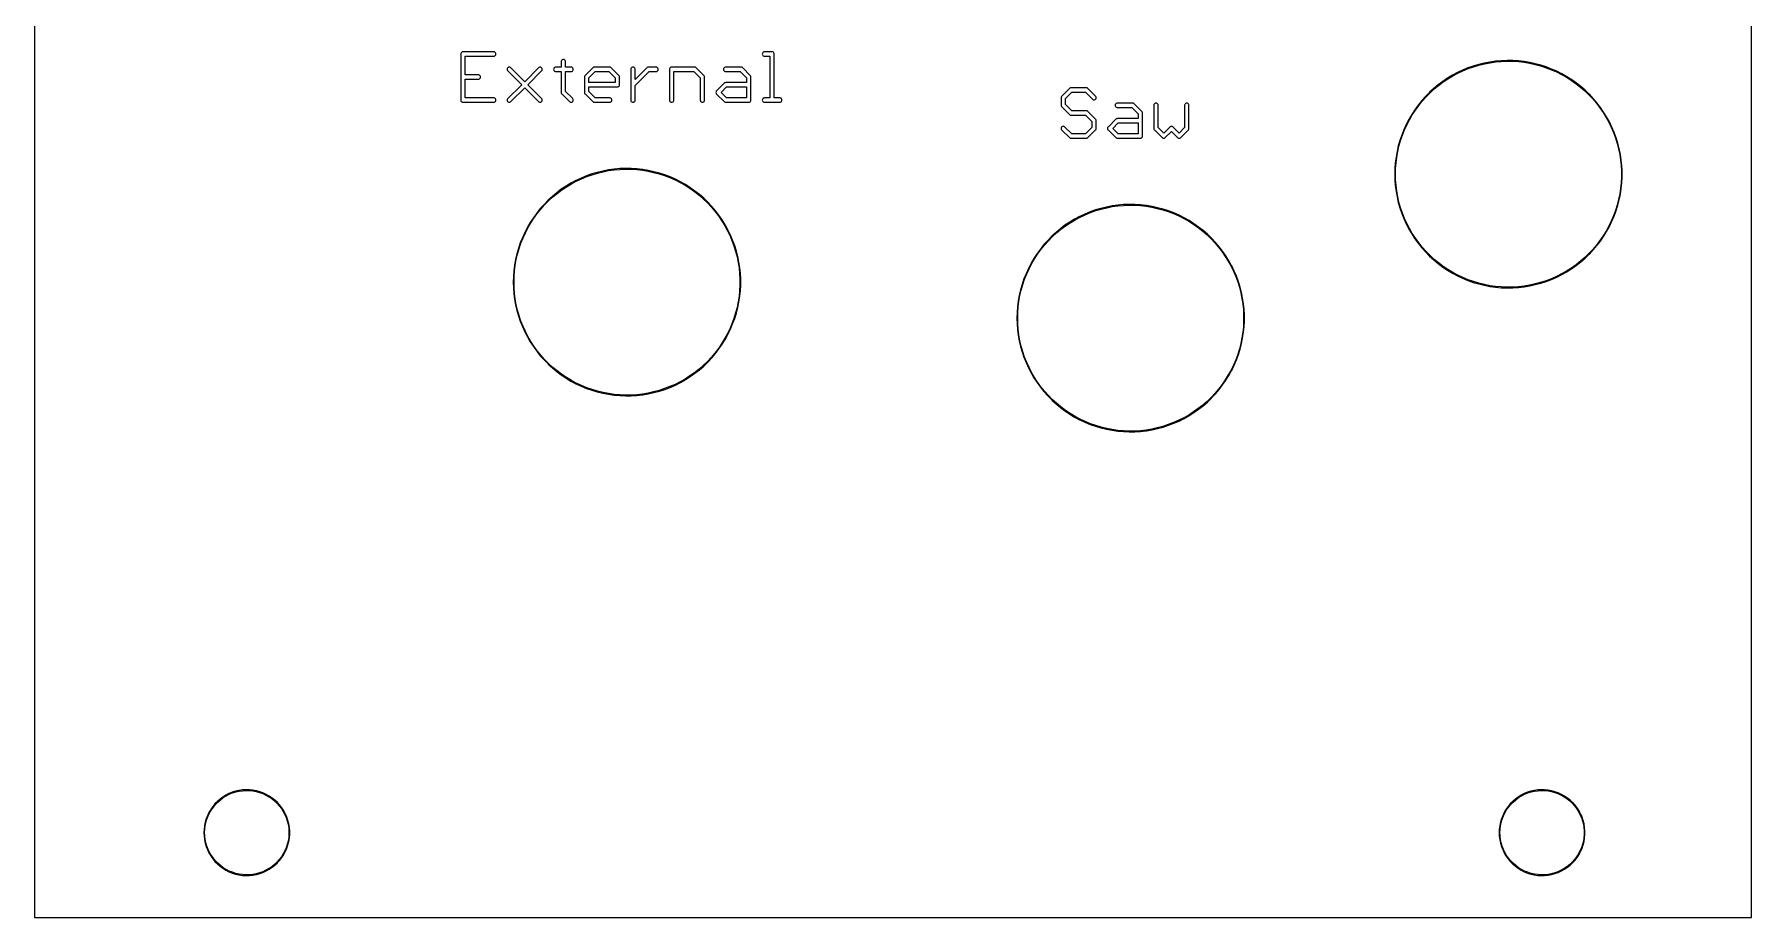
# Model space of a CAD drawing. Extents: x 1 to 62, y 0 to 129.
# Drawn here: x 1.3 to 61.9, y 0.3 to 31.5 of the extents above; entities that cross this region are included whole.
import ezdxf

# ---------------------------------------------------------------- set-up
doc = ezdxf.new("R2010")
doc.units = 0

msp = doc.modelspace()

# ---------------------------------------------------------------- linework, layer by layer
at = {"color": 34, "true_color": 0x008000}
for points in [[(1.27, 0.3175, 0), (61.88964, 0.3175, 0), (61.88964, 128.81864, 0), (1.27, 128.81864, 0), (1.27, 0.3175, 0)], [(17.48536, 29.09824, 0), (17.5089, 29.10196, 0), (17.53014, 29.11279, 0), (17.547, 29.12965, 0), (17.55783, 29.15089, 0), (17.56156, 29.17444, 0), (17.55783, 29.19798, 0), (17.547, 29.21922, 0), (17.53014, 29.23608, 0), (17.5089, 29.24691, 0), (17.48536, 29.25064, 0), (16.47698, 29.25064, 0), (16.47698, 29.91104, 0), (16.9418, 29.91104, 0), (16.96534, 29.91476, 0), (16.98658, 29.92559, 0), (17.00344, 29.94245, 0), (17.01427, 29.96369, 0), (17.018, 29.98724, 0), (17.01427, 30.01078, 0), (17.00344, 30.03202, 0), (16.98658, 30.04888, 0), (16.96534, 30.05971, 0), (16.9418, 30.06344, 0), (16.47698, 30.06344, 0), (16.47698, 30.72383, 0), (17.48536, 30.72383, 0), (17.5089, 30.72756, 0), (17.53014, 30.73839, 0), (17.547, 30.75525, 0), (17.55783, 30.77649, 0), (17.56156, 30.80003, 0), (17.55783, 30.82358, 0), (17.547, 30.84482, 0), (17.53014, 30.86168, 0), (17.5089, 30.87251, 0), (17.48536, 30.87623, 0), (16.40078, 30.87623, 0), (16.37723, 30.87251, 0), (16.35598, 30.86168, 0), (16.33913, 30.84482, 0), (16.32829, 30.82358, 0), (16.32458, 30.80003, 0), (16.32458, 29.17444, 0), (16.32829, 29.15089, 0), (16.33913, 29.12965, 0), (16.35598, 29.11279, 0), (16.37723, 29.10196, 0), (16.40078, 29.09824, 0), (17.48536, 29.09824, 0)], [(19.12112, 29.09824, 0), (19.14465, 29.10196, 0), (19.1659, 29.11279, 0), (19.18275, 29.12965, 0), (19.19359, 29.15089, 0), (19.19732, 29.17444, 0), (19.19359, 29.19798, 0), (19.18275, 29.21922, 0), (18.68525, 29.71673, 0), (19.18275, 30.21423, 0), (19.19359, 30.23547, 0), (19.19732, 30.25902, 0), (19.19359, 30.28256, 0), (19.18275, 30.3038, 0), (19.1659, 30.32066, 0), (19.14465, 30.33149, 0), (19.12112, 30.33522, 0), (19.09757, 30.33149, 0), (19.07632, 30.32066, 0), (18.57882, 29.82316, 0), (18.08132, 30.32066, 0), (18.06008, 30.33149, 0), (18.03653, 30.33522, 0), (18.01298, 30.33149, 0), (17.99175, 30.32066, 0), (17.97488, 30.3038, 0), (17.96406, 30.28256, 0), (17.96033, 30.25902, 0), (17.96406, 30.23547, 0), (17.97488, 30.21423, 0), (18.47239, 29.71673, 0), (17.97488, 29.21922, 0), (17.96406, 29.19798, 0), (17.96033, 29.17444, 0), (17.96406, 29.15089, 0), (17.97488, 29.12965, 0), (17.99175, 29.11279, 0), (18.01298, 29.10196, 0), (18.03653, 29.09824, 0), (18.06008, 29.10196, 0), (18.08132, 29.11279, 0), (18.57882, 29.61029, 0), (19.07632, 29.11279, 0), (19.09757, 29.10196, 0), (19.12112, 29.09824, 0)], [(20.21586, 29.09824, 0), (20.2394, 29.10196, 0), (20.26063, 29.11279, 0), (20.2775, 29.12965, 0), (20.28832, 29.15089, 0), (20.29206, 29.17444, 0), (20.28832, 29.19798, 0), (20.2775, 29.21922, 0), (20.26063, 29.23608, 0), (20.02028, 29.47419, 0), (20.02028, 30.18282, 0), (20.21586, 30.18282, 0), (20.2394, 30.18654, 0), (20.26063, 30.19737, 0), (20.2775, 30.21423, 0), (20.28832, 30.23547, 0), (20.29206, 30.25902, 0), (20.28832, 30.28256, 0), (20.2775, 30.3038, 0), (20.26063, 30.32066, 0), (20.2394, 30.33149, 0), (20.21586, 30.33522, 0), (20.02028, 30.33522, 0), (20.02028, 30.52825, 0), (20.01654, 30.5518, 0), (20.00572, 30.57304, 0), (19.98886, 30.5899, 0), (19.96762, 30.60073, 0), (19.94408, 30.60445, 0), (19.92053, 30.60073, 0), (19.89929, 30.5899, 0), (19.88243, 30.57304, 0), (19.8716, 30.5518, 0), (19.86788, 30.52825, 0), (19.86788, 30.33522, 0), (19.67483, 30.33522, 0), (19.65129, 30.33149, 0), (19.63005, 30.32066, 0), (19.61319, 30.3038, 0), (19.60236, 30.28256, 0), (19.59863, 30.25902, 0), (19.60236, 30.23547, 0), (19.61319, 30.21423, 0), (19.63005, 30.19737, 0), (19.65129, 30.18654, 0), (19.67483, 30.18282, 0), (19.86788, 30.18282, 0), (19.86788, 29.44367, 0), (19.8716, 29.42013, 0), (19.88243, 29.39889, 0), (19.89929, 29.38203, 0), (20.17107, 29.11279, 0), (20.19231, 29.10196, 0), (20.21586, 29.09824, 0)], [(21.87262, 29.64298, 0), (21.89386, 29.65381, 0), (21.91072, 29.67067, 0), (21.92155, 29.69191, 0), (21.92527, 29.71545, 0), (21.92527, 29.98724, 0), (21.92155, 30.01078, 0), (21.91072, 30.03202, 0), (21.64148, 30.3038, 0), (21.62462, 30.32066, 0), (21.60338, 30.33149, 0), (21.57984, 30.33522, 0), (21.03628, 30.33522, 0), (21.01273, 30.33149, 0), (20.99149, 30.32066, 0), (20.70285, 30.03202, 0), (20.69202, 30.01078, 0), (20.68828, 29.98724, 0), (20.68828, 29.44367, 0), (20.69202, 29.42013, 0), (20.70285, 29.39889, 0), (20.71971, 29.38203, 0), (20.99149, 29.11279, 0), (21.01273, 29.10196, 0), (21.03628, 29.09824, 0), (21.57984, 29.09824, 0), (21.60338, 29.10196, 0), (21.62462, 29.11279, 0), (21.64148, 29.12965, 0), (21.65231, 29.15089, 0), (21.65604, 29.17444, 0), (21.65231, 29.19798, 0), (21.64148, 29.21922, 0), (21.62462, 29.23608, 0), (21.60338, 29.24691, 0), (21.57984, 29.25064, 0), (21.06636, 29.25064, 0), (20.84068, 29.47421, 0), (20.84068, 29.63925, 0), (21.84907, 29.63925, 0), (21.87262, 29.64298, 0)], [(22.4028, 29.09824, 0), (22.42634, 29.10196, 0), (22.44758, 29.11279, 0), (22.46444, 29.12965, 0), (22.47527, 29.15089, 0), (22.479, 29.17444, 0), (22.479, 29.6853, 0), (22.9742, 30.18282, 0), (23.2156, 30.18282, 0), (23.23914, 30.18654, 0), (23.26038, 30.19737, 0), (23.27724, 30.21423, 0), (23.28807, 30.23547, 0), (23.2918, 30.25902, 0), (23.28807, 30.28256, 0), (23.27724, 30.3038, 0), (23.26038, 30.32066, 0), (23.23914, 30.33149, 0), (23.2156, 30.33522, 0), (22.94382, 30.33522, 0), (22.92027, 30.33149, 0), (22.89903, 30.32066, 0), (22.88217, 30.3038, 0), (22.479, 29.89874, 0), (22.479, 30.25902, 0), (22.47527, 30.28256, 0), (22.46444, 30.3038, 0), (22.44758, 30.32066, 0), (22.42634, 30.33149, 0), (22.4028, 30.33522, 0), (22.37925, 30.33149, 0), (22.35801, 30.32066, 0), (22.34115, 30.3038, 0), (22.33032, 30.28256, 0), (22.3266, 30.25902, 0), (22.3266, 29.17444, 0), (22.33032, 29.15089, 0), (22.34115, 29.12965, 0), (22.35801, 29.11279, 0), (22.37925, 29.10196, 0), (22.4028, 29.09824, 0)], [(23.76677, 30.33522, 0), (23.74323, 30.33149, 0), (23.72199, 30.32066, 0), (23.70513, 30.3038, 0), (23.6943, 30.28256, 0), (23.69057, 30.25902, 0), (23.69057, 29.17444, 0), (23.6943, 29.15089, 0), (23.70513, 29.12965, 0), (23.72199, 29.11279, 0), (23.74323, 29.10196, 0), (23.76677, 29.09824, 0), (23.79032, 29.10196, 0), (23.81156, 29.11279, 0), (23.82842, 29.12965, 0), (23.83925, 29.15089, 0), (23.84297, 29.17444, 0), (23.84297, 30.18282, 0), (24.54934, 30.18282, 0), (24.77516, 29.957, 0), (24.77516, 29.17444, 0), (24.77888, 29.15089, 0), (24.78971, 29.12965, 0), (24.80657, 29.11279, 0), (24.82781, 29.10196, 0), (24.85136, 29.09824, 0), (24.8749, 29.10196, 0), (24.89614, 29.11279, 0), (24.913, 29.12965, 0), (24.92383, 29.15089, 0), (24.92756, 29.17444, 0), (24.92756, 29.98724, 0), (24.92383, 30.01078, 0), (24.913, 30.03202, 0), (24.62436, 30.32066, 0), (24.60312, 30.33149, 0), (24.57958, 30.33522, 0), (23.76677, 30.33522, 0)], [(25.67432, 30.33522, 0), (25.65077, 30.33149, 0), (25.62953, 30.32066, 0), (25.61267, 30.3038, 0), (25.60184, 30.28256, 0), (25.59812, 30.25902, 0), (25.60184, 30.23547, 0), (25.61267, 30.21423, 0), (25.62953, 30.19737, 0), (25.65077, 30.18654, 0), (25.67432, 30.18282, 0), (26.18764, 30.18282, 0), (26.41345, 29.95701, 0), (26.41345, 29.79165, 0), (25.67432, 29.79165, 0), (25.65077, 29.78793, 0), (25.62953, 29.7771, 0), (25.61267, 29.76024, 0), (25.34343, 29.48846, 0), (25.3326, 29.46722, 0), (25.32888, 29.44367, 0), (25.3326, 29.42013, 0), (25.34343, 29.39889, 0), (25.62953, 29.11279, 0), (25.65077, 29.10196, 0), (25.67432, 29.09824, 0), (26.48965, 29.09824, 0), (26.5132, 29.10196, 0), (26.53444, 29.11279, 0), (26.5513, 29.12965, 0), (26.56213, 29.15089, 0), (26.56585, 29.17444, 0), (26.56585, 29.98724, 0), (26.56213, 30.01078, 0), (26.5513, 30.03202, 0), (26.26266, 30.32066, 0), (26.24142, 30.33149, 0), (26.21787, 30.33522, 0), (25.67432, 30.33522, 0)], [(27.04084, 30.87623, 0), (27.01729, 30.87251, 0), (26.99605, 30.86168, 0), (26.97919, 30.84482, 0), (26.96836, 30.82358, 0), (26.96464, 30.80003, 0), (26.96836, 30.77649, 0), (26.97919, 30.75525, 0), (26.99605, 30.73839, 0), (27.01729, 30.72756, 0), (27.04084, 30.72383, 0), (27.23641, 30.72383, 0), (27.23641, 29.25064, 0), (27.04084, 29.25064, 0), (27.01729, 29.24691, 0), (26.99605, 29.23608, 0), (26.97919, 29.21922, 0), (26.96836, 29.19798, 0), (26.96464, 29.17444, 0), (26.96836, 29.15089, 0), (26.97919, 29.12965, 0), (26.99605, 29.11279, 0), (27.01729, 29.10196, 0), (27.04084, 29.09824, 0), (27.5844, 29.09824, 0), (27.60794, 29.10196, 0), (27.62918, 29.11279, 0), (27.64604, 29.12965, 0), (27.65687, 29.15089, 0), (27.6606, 29.17444, 0), (27.65687, 29.19798, 0), (27.64604, 29.21922, 0), (27.62918, 29.23608, 0), (27.60794, 29.24691, 0), (27.5844, 29.25064, 0), (27.38881, 29.25064, 0), (27.38881, 30.80003, 0), (27.38509, 30.82358, 0), (27.37426, 30.84482, 0), (27.3574, 30.86168, 0), (27.33616, 30.87251, 0), (27.31261, 30.87623, 0), (27.04084, 30.87623, 0)], [(53.05297, 30.56382, 0), (52.85232, 30.54603, 0), (52.6542, 30.5181, 0), (52.65027, 30.51747, 0), (52.45215, 30.47937, 0), (52.25657, 30.43111, 0), (52.06353, 30.37523, 0), (51.87557, 30.30919, 0), (51.68761, 30.23299, 0), (51.50727, 30.14663, 0), (51.50373, 30.14483, 0), (51.32593, 30.05085, 0), (51.15321, 29.94671, 0), (50.98557, 29.83495, 0), (50.82555, 29.71303, 0), (50.67061, 29.58603, 0), (50.52075, 29.44887, 0), (50.51794, 29.44606, 0), (50.37824, 29.30382, 0), (50.24362, 29.15396, 0), (50.11662, 28.99648, 0), (49.99978, 28.83392, 0), (49.89056, 28.66628, 0), (49.78896, 28.49356, 0), (49.69498, 28.31322, 0), (49.69318, 28.30968, 0), (49.6119, 28.1268, 0), (49.5357, 27.94138, 0), (49.4722, 27.75088, 0), (49.41632, 27.55784, 0), (49.37314, 27.36226, 0), (49.33758, 27.16414, 0), (49.33696, 27.16021, 0), (49.31155, 26.95955, 0), (49.29631, 26.7589, 0), (49.29631, 26.75889, 0), (49.29123, 26.55824, 0), (49.29631, 26.35758, 0), (49.31155, 26.15692, 0), (49.33696, 25.95626, 0), (49.33758, 25.95233, 0), (49.37314, 25.75421, 0), (49.41632, 25.55863, 0), (49.4722, 25.36559, 0), (49.5357, 25.17509, 0), (49.6119, 24.98967, 0), (49.69318, 24.80679, 0), (49.69498, 24.80325, 0), (49.78896, 24.62291, 0), (49.89056, 24.45019, 0), (49.99978, 24.28255, 0), (50.11662, 24.11999, 0), (50.24362, 23.96251, 0), (50.37824, 23.81265, 0), (50.51794, 23.67041, 0), (50.52075, 23.6676, 0), (50.67061, 23.53044, 0), (50.82555, 23.40344, 0), (50.98557, 23.28152, 0), (51.15321, 23.16976, 0), (51.32593, 23.06562, 0), (51.50373, 22.97164, 0), (51.50727, 22.96984, 0), (51.68761, 22.88348, 0), (51.87557, 22.80728, 0), (52.06353, 22.74124, 0), (52.25657, 22.68536, 0), (52.45215, 22.6371, 0), (52.65027, 22.599, 0), (52.6542, 22.59838, 0), (52.85232, 22.57044, 0), (53.05297, 22.55266, 0), (53.25364, 22.54504, 0), (53.45429, 22.54758, 0), (53.65496, 22.56028, 0), (53.85561, 22.58314, 0), (53.85954, 22.58376, 0), (54.05766, 22.61678, 0), (54.25324, 22.65996, 0), (54.44882, 22.71076, 0), (54.63932, 22.77426, 0), (54.82728, 22.84538, 0), (55.0127, 22.92666, 0), (55.1905, 23.01556, 0), (55.19404, 23.01736, 0), (55.3693, 23.11642, 0), (55.53948, 23.22564, 0), (55.70458, 23.34248, 0), (55.86206, 23.4644, 0), (56.01446, 23.59648, 0), (56.15924, 23.73618, 0), (56.16205, 23.73899, 0), (56.29921, 23.88631, 0), (56.42875, 24.03871, 0), (56.55067, 24.19873, 0), (56.66497, 24.36383, 0), (56.77165, 24.53655, 0), (56.86817, 24.71181, 0), (56.86997, 24.71535, 0), (56.95633, 24.89569, 0), (57.03507, 25.08111, 0), (57.10619, 25.27161, 0), (57.16461, 25.46211, 0), (57.21541, 25.65769, 0), (57.25605, 25.85327, 0), (57.25668, 25.8572, 0), (57.28716, 26.05786, 0), (57.30748, 26.25598, 0), (57.31764, 26.45664, 0), (57.31764, 26.65984, 0), (57.30748, 26.8605, 0), (57.28716, 27.05862, 0), (57.25668, 27.25927, 0), (57.25605, 27.2632, 0), (57.21541, 27.45878, 0), (57.16461, 27.65436, 0), (57.10619, 27.84486, 0), (57.03507, 28.03536, 0), (56.95633, 28.22078, 0), (56.86997, 28.40112, 0), (56.86817, 28.40466, 0), (56.77165, 28.57992, 0), (56.66497, 28.75264, 0), (56.55067, 28.91774, 0), (56.42875, 29.07776, 0), (56.29921, 29.23016, 0), (56.16205, 29.37748, 0), (56.15924, 29.38029, 0), (56.01458, 29.51987, 0), (56.01446, 29.51999, 0), (55.86206, 29.65207, 0), (55.70458, 29.77399, 0), (55.53948, 29.89083, 0), (55.3693, 30.00005, 0), (55.19404, 30.09911, 0), (55.1905, 30.10091, 0), (55.0127, 30.18981, 0), (54.82728, 30.27109, 0), (54.63932, 30.34221, 0), (54.44882, 30.40571, 0), (54.25324, 30.45651, 0), (54.05766, 30.49969, 0), (53.85954, 30.53271, 0), (53.85561, 30.53333, 0), (53.65496, 30.55619, 0), (53.45429, 30.5689, 0), (53.25364, 30.57144, 0), (53.05297, 30.56382, 0)], [(53.65496, 22.58568, 0), (53.45429, 22.57297, 0), (53.25364, 22.57044, 0), (53.05297, 22.57805, 0), (52.85232, 22.59584, 0), (52.65681, 22.6234, 0), (52.46, 22.66125, 0), (52.26442, 22.70951, 0), (52.07138, 22.76539, 0), (51.88342, 22.83143, 0), (51.69546, 22.90763, 0), (51.51655, 22.9933, 0), (51.34086, 23.08617, 0), (51.16814, 23.19031, 0), (51.0005, 23.30207, 0), (50.84048, 23.42399, 0), (50.68554, 23.55099, 0), (50.53618, 23.6877, 0), (50.39879, 23.82758, 0), (50.26417, 23.97744, 0), (50.13717, 24.13492, 0), (50.02033, 24.29748, 0), (49.91111, 24.46512, 0), (49.80951, 24.63784, 0), (49.71707, 24.81522, 0), (49.63605, 24.99752, 0), (49.55985, 25.18294, 0), (49.49635, 25.37344, 0), (49.44047, 25.56648, 0), (49.39729, 25.76206, 0), (49.36219, 25.95764, 0), (49.33696, 26.15692, 0), (49.32172, 26.35758, 0), (49.31664, 26.55824, 0), (49.32172, 26.75889, 0), (49.32172, 26.7589, 0), (49.33696, 26.95955, 0), (49.36218, 27.15882, 0), (49.39729, 27.35441, 0), (49.44047, 27.54999, 0), (49.49635, 27.74303, 0), (49.55985, 27.93353, 0), (49.63605, 28.11895, 0), (49.71707, 28.30125, 0), (49.80951, 28.47863, 0), (49.91111, 28.65135, 0), (50.02033, 28.81899, 0), (50.13717, 28.98155, 0), (50.26417, 29.13903, 0), (50.39879, 29.28889, 0), (50.53618, 29.42877, 0), (50.68554, 29.56548, 0), (50.84048, 29.69248, 0), (51.0005, 29.8144, 0), (51.16814, 29.92616, 0), (51.34086, 30.0303, 0), (51.51655, 30.12317, 0), (51.69546, 30.20884, 0), (51.88342, 30.28504, 0), (52.07138, 30.35108, 0), (52.26442, 30.40696, 0), (52.46, 30.45522, 0), (52.65681, 30.49307, 0), (52.85232, 30.52063, 0), (53.05297, 30.53842, 0), (53.25364, 30.54604, 0), (53.45429, 30.5435, 0), (53.65496, 30.53079, 0), (53.85498, 30.50801, 0), (54.04981, 30.47554, 0), (54.24539, 30.43236, 0), (54.44097, 30.38156, 0), (54.63147, 30.31806, 0), (54.81943, 30.24694, 0), (55.00485, 30.16566, 0), (55.17957, 30.0783, 0), (55.35437, 29.9795, 0), (55.52455, 29.87028, 0), (55.68965, 29.75344, 0), (55.84713, 29.63152, 0), (55.99953, 29.49944, 0), (56.1424, 29.36158, 0), (56.27866, 29.21523, 0), (56.4082, 29.06283, 0), (56.53012, 28.90281, 0), (56.64442, 28.73771, 0), (56.7511, 28.56499, 0), (56.84682, 28.39119, 0), (56.93218, 28.21293, 0), (57.01092, 28.02751, 0), (57.08204, 27.83701, 0), (57.14046, 27.64651, 0), (57.19126, 27.45093, 0), (57.23177, 27.25597, 0), (57.26175, 27.05862, 0), (57.28207, 26.8605, 0), (57.29223, 26.65984, 0), (57.29223, 26.45664, 0), (57.28207, 26.25598, 0), (57.26175, 26.05786, 0), (57.23177, 25.8605, 0), (57.19126, 25.66554, 0), (57.14046, 25.46996, 0), (57.08204, 25.27946, 0), (57.01092, 25.08896, 0), (56.93218, 24.90354, 0), (56.84682, 24.72528, 0), (56.7511, 24.55148, 0), (56.64442, 24.37876, 0), (56.53012, 24.21366, 0), (56.4082, 24.05364, 0), (56.27866, 23.90124, 0), (56.1424, 23.75489, 0), (55.99953, 23.61703, 0), (55.84713, 23.48495, 0), (55.68965, 23.36303, 0), (55.52455, 23.24619, 0), (55.35437, 23.13697, 0), (55.17957, 23.03817, 0), (55.00485, 22.95081, 0), (54.81943, 22.86953, 0), (54.63147, 22.79841, 0), (54.44097, 22.73491, 0), (54.24539, 22.68411, 0), (54.04981, 22.64093, 0), (53.85517, 22.60849, 0), (53.65496, 22.58568, 0)], [(21.77287, 29.79165, 0), (20.84068, 29.79165, 0), (20.84068, 29.95699, 0), (21.06651, 30.18282, 0), (21.54931, 30.18282, 0), (21.77287, 29.95715, 0), (21.77287, 29.79165, 0)], [(26.41345, 29.25064, 0), (25.70454, 29.25064, 0), (25.51129, 29.44389, 0), (25.70483, 29.63925, 0), (26.41345, 29.63925, 0), (26.41345, 29.25064, 0)], [(37.89146, 28.79344, 0), (37.66565, 29.01925, 0), (37.66565, 29.22802, 0), (37.89147, 29.45384, 0), (38.37427, 29.45384, 0), (38.61239, 29.21347, 0), (38.62925, 29.19661, 0), (38.65049, 29.18578, 0), (38.67404, 29.18205, 0), (38.69758, 29.18578, 0), (38.71882, 29.19661, 0), (38.73568, 29.21347, 0), (38.74651, 29.23471, 0), (38.75024, 29.25825, 0), (38.74651, 29.2818, 0), (38.73568, 29.30304, 0), (38.46644, 29.57482, 0), (38.44957, 29.59168, 0), (38.42834, 29.60251, 0), (38.4048, 29.60624, 0), (37.86123, 29.60624, 0), (37.83769, 29.60251, 0), (37.81645, 29.59168, 0), (37.52781, 29.30304, 0), (37.51697, 29.2818, 0), (37.51325, 29.25825, 0), (37.51325, 28.98901, 0), (37.51697, 28.96547, 0), (37.52781, 28.94423, 0), (37.81645, 28.65559, 0), (37.83769, 28.64476, 0), (37.86123, 28.64104, 0), (38.37427, 28.64104, 0), (38.59784, 28.41536, 0), (38.59784, 28.20391, 0), (38.37456, 27.98063, 0), (37.89133, 27.98063, 0), (37.63424, 28.23532, 0), (37.613, 28.24615, 0), (37.58945, 28.24987, 0), (37.56591, 28.24615, 0), (37.54467, 28.23532, 0), (37.52781, 28.21846, 0), (37.51697, 28.19722, 0), (37.51325, 28.17367, 0), (37.51697, 28.15013, 0), (37.52781, 28.12889, 0), (37.54467, 28.11203, 0), (37.81645, 27.84279, 0), (37.83769, 27.83196, 0), (37.86123, 27.82823, 0), (38.4048, 27.82823, 0), (38.42834, 27.83196, 0), (38.44957, 27.84279, 0), (38.46644, 27.85965, 0), (38.46645, 27.85967, 0), (38.71882, 28.11203, 0), (38.73568, 28.12889, 0), (38.74651, 28.15013, 0), (38.75024, 28.17367, 0), (38.75024, 28.44545, 0), (38.74651, 28.469, 0), (38.73568, 28.49024, 0), (38.46644, 28.76202, 0), (38.44957, 28.77888, 0), (38.42834, 28.78971, 0), (38.4048, 28.79344, 0), (37.89146, 28.79344, 0)], [(39.49953, 29.06521, 0), (39.47599, 29.06149, 0), (39.45474, 29.05066, 0), (39.43789, 29.0338, 0), (39.42705, 29.01256, 0), (39.42333, 28.98901, 0), (39.42705, 28.96547, 0), (39.43789, 28.94423, 0), (39.45474, 28.92737, 0), (39.47599, 28.91654, 0), (39.49953, 28.91281, 0), (40.01033, 28.91281, 0), (40.23614, 28.687, 0), (40.23614, 28.52165, 0), (39.49953, 28.52165, 0), (39.47599, 28.51793, 0), (39.45474, 28.5071, 0), (39.44643, 28.49879, 0), (39.18298, 28.23533, 0), (39.18296, 28.23532, 0), (39.16611, 28.21846, 0), (39.15527, 28.19722, 0), (39.15155, 28.17367, 0), (39.15527, 28.15013, 0), (39.16611, 28.12889, 0), (39.18296, 28.11203, 0), (39.45474, 27.84279, 0), (39.47599, 27.83196, 0), (39.49953, 27.82823, 0), (40.31234, 27.82823, 0), (40.33588, 27.83196, 0), (40.35712, 27.84279, 0), (40.37398, 27.85965, 0), (40.38481, 27.88089, 0), (40.38854, 27.90443, 0), (40.38854, 28.71724, 0), (40.38481, 28.74078, 0), (40.37398, 28.76202, 0), (40.08534, 29.05066, 0), (40.0641, 29.06149, 0), (40.04056, 29.06521, 0), (39.49953, 29.06521, 0)], [(41.67886, 27.82823, 0), (41.70239, 27.83196, 0), (41.72364, 27.84279, 0), (41.99542, 28.11203, 0), (42.01228, 28.12889, 0), (42.02311, 28.15013, 0), (42.02684, 28.17367, 0), (42.02684, 28.98901, 0), (42.02311, 29.01256, 0), (42.01228, 29.0338, 0), (41.99542, 29.05066, 0), (41.97418, 29.06149, 0), (41.95064, 29.06521, 0), (41.92709, 29.06149, 0), (41.90585, 29.05066, 0), (41.88899, 29.0338, 0), (41.87816, 29.01256, 0), (41.87444, 28.98901, 0), (41.87444, 28.2042, 0), (41.67886, 28.01045, 0), (41.45186, 28.23532, 0), (41.43061, 28.24615, 0), (41.40708, 28.24987, 0), (41.38353, 28.24615, 0), (41.36229, 28.23532, 0), (41.13529, 28.01044, 0), (40.93972, 28.20418, 0), (40.93972, 28.98901, 0), (40.93598, 29.01256, 0), (40.92516, 29.0338, 0), (40.90829, 29.05066, 0), (40.88706, 29.06149, 0), (40.86352, 29.06521, 0), (40.83997, 29.06149, 0), (40.81873, 29.05066, 0), (40.80187, 29.0338, 0), (40.79104, 29.01256, 0), (40.78732, 28.98901, 0), (40.78732, 28.17367, 0), (40.79104, 28.15013, 0), (40.80187, 28.12889, 0), (40.81873, 28.11203, 0), (41.09051, 27.84279, 0), (41.11175, 27.83196, 0), (41.13529, 27.82823, 0), (41.15884, 27.83196, 0), (41.18007, 27.84279, 0), (41.40707, 28.06766, 0), (41.63407, 27.84279, 0), (41.65531, 27.83196, 0), (41.67886, 27.82823, 0)], [(40.23614, 27.98063, 0), (39.52963, 27.98063, 0), (39.33447, 28.17396, 0), (39.52976, 28.36925, 0), (40.23614, 28.36925, 0), (40.23614, 27.98063, 0)], [(21.93798, 26.75381, 0), (21.73732, 26.73604, 0), (21.53919, 26.70809, 0), (21.53527, 26.70747, 0), (21.33715, 26.66937, 0), (21.14157, 26.62111, 0), (20.94853, 26.56523, 0), (20.76057, 26.49919, 0), (20.57261, 26.42299, 0), (20.39227, 26.33663, 0), (20.38873, 26.33483, 0), (20.21093, 26.24085, 0), (20.03821, 26.13671, 0), (19.87057, 26.02495, 0), (19.71055, 25.90303, 0), (19.55561, 25.77603, 0), (19.40575, 25.63887, 0), (19.40294, 25.63606, 0), (19.26324, 25.49382, 0), (19.12862, 25.34396, 0), (19.00162, 25.18648, 0), (18.88478, 25.02392, 0), (18.77555, 24.85628, 0), (18.67396, 24.68356, 0), (18.57998, 24.50322, 0), (18.57818, 24.49968, 0), (18.4969, 24.3168, 0), (18.4207, 24.13138, 0), (18.3572, 23.94088, 0), (18.30132, 23.74784, 0), (18.25814, 23.55226, 0), (18.22258, 23.35414, 0), (18.22196, 23.35022, 0), (18.19654, 23.14955, 0), (18.18132, 22.9489, 0), (18.17624, 22.74824, 0), (18.18132, 22.54758, 0), (18.19654, 22.34692, 0), (18.22196, 22.14626, 0), (18.22258, 22.14233, 0), (18.25814, 21.94421, 0), (18.30132, 21.74863, 0), (18.3572, 21.55559, 0), (18.4207, 21.36509, 0), (18.4969, 21.17967, 0), (18.57818, 20.99679, 0), (18.57998, 20.99325, 0), (18.67396, 20.8129, 0), (18.77555, 20.64019, 0), (18.88478, 20.47254, 0), (19.00162, 20.30999, 0), (19.12862, 20.15251, 0), (19.26324, 20.00265, 0), (19.40294, 19.86041, 0), (19.40575, 19.8576, 0), (19.55561, 19.72044, 0), (19.71055, 19.59344, 0), (19.87057, 19.47152, 0), (20.03821, 19.35976, 0), (20.21093, 19.25562, 0), (20.38873, 19.16163, 0), (20.39227, 19.15984, 0), (20.57261, 19.07348, 0), (20.76057, 18.99728, 0), (20.94853, 18.93124, 0), (21.14157, 18.87536, 0), (21.33715, 18.8271, 0), (21.53527, 18.789, 0), (21.53919, 18.78838, 0), (21.73732, 18.76044, 0), (21.93798, 18.74265, 0), (22.13864, 18.73502, 0), (22.3393, 18.73757, 0), (22.53995, 18.75028, 0), (22.74062, 18.77314, 0), (22.74454, 18.77376, 0), (22.94266, 18.80678, 0), (23.13824, 18.84996, 0), (23.33382, 18.90075, 0), (23.52432, 18.96426, 0), (23.71228, 19.03538, 0), (23.8977, 19.11666, 0), (24.0755, 19.20555, 0), (24.07904, 19.20736, 0), (24.2543, 19.30642, 0), (24.42448, 19.41564, 0), (24.58958, 19.53248, 0), (24.74706, 19.6544, 0), (24.89946, 19.78648, 0), (25.04424, 19.92617, 0), (25.04705, 19.92899, 0), (25.18421, 20.07631, 0), (25.31375, 20.22871, 0), (25.43567, 20.38873, 0), (25.54997, 20.55383, 0), (25.65665, 20.72655, 0), (25.75317, 20.90181, 0), (25.75497, 20.90534, 0), (25.84133, 21.08569, 0), (25.92007, 21.27111, 0), (25.99119, 21.46161, 0), (26.04961, 21.65211, 0), (26.10041, 21.84769, 0), (26.14105, 22.04327, 0), (26.14167, 22.0472, 0), (26.17216, 22.24786, 0), (26.19247, 22.44598, 0), (26.20263, 22.64664, 0), (26.20263, 22.84983, 0), (26.19247, 23.0505, 0), (26.17216, 23.24861, 0), (26.17216, 23.24862, 0), (26.14167, 23.44928, 0), (26.14105, 23.4532, 0), (26.10041, 23.64878, 0), (26.04961, 23.84436, 0), (25.99119, 24.03486, 0), (25.92007, 24.22536, 0), (25.84133, 24.41078, 0), (25.75497, 24.59112, 0), (25.75317, 24.59466, 0), (25.65665, 24.76992, 0), (25.54997, 24.94264, 0), (25.43567, 25.10774, 0), (25.31375, 25.26776, 0), (25.18421, 25.42016, 0), (25.04705, 25.56748, 0), (25.04424, 25.57029, 0), (24.89946, 25.70999, 0), (24.74706, 25.84207, 0), (24.58958, 25.96399, 0), (24.42448, 26.08083, 0), (24.2543, 26.19005, 0), (24.07904, 26.28911, 0), (24.0755, 26.29091, 0), (23.8977, 26.37981, 0), (23.71228, 26.46109, 0), (23.52432, 26.53221, 0), (23.33382, 26.59571, 0), (23.13824, 26.64651, 0), (22.94266, 26.68969, 0), (22.74454, 26.72271, 0), (22.74062, 26.72334, 0), (22.53995, 26.7462, 0), (22.3393, 26.75889, 0), (22.13864, 26.76143, 0), (21.93798, 26.75381, 0)], [(22.53995, 18.77567, 0), (22.3393, 18.76297, 0), (22.13864, 18.76043, 0), (21.93798, 18.76804, 0), (21.73732, 18.78583, 0), (21.54184, 18.8134, 0), (21.345, 18.85125, 0), (21.14942, 18.89951, 0), (20.95638, 18.95539, 0), (20.76842, 19.02142, 0), (20.58045, 19.09762, 0), (20.40125, 19.18345, 0), (20.22586, 19.27617, 0), (20.05314, 19.38031, 0), (19.8855, 19.49206, 0), (19.72548, 19.61399, 0), (19.57054, 19.74099, 0), (19.42117, 19.8777, 0), (19.28379, 20.01757, 0), (19.14917, 20.16744, 0), (19.02217, 20.32491, 0), (18.90533, 20.48748, 0), (18.7961, 20.65512, 0), (18.69451, 20.82783, 0), (18.602, 21.00535, 0), (18.52105, 21.18752, 0), (18.44485, 21.37294, 0), (18.38135, 21.56344, 0), (18.32547, 21.75648, 0), (18.28229, 21.95206, 0), (18.24715, 22.14784, 0), (18.22195, 22.34692, 0), (18.20672, 22.54758, 0), (18.20163, 22.74824, 0), (18.20672, 22.9489, 0), (18.22195, 23.14955, 0), (18.24715, 23.34861, 0), (18.28229, 23.54441, 0), (18.32547, 23.73999, 0), (18.38135, 23.93303, 0), (18.44485, 24.12353, 0), (18.52105, 24.30895, 0), (18.602, 24.49112, 0), (18.69451, 24.66863, 0), (18.7961, 24.84135, 0), (18.90533, 25.00899, 0), (19.02217, 25.17155, 0), (19.14917, 25.32903, 0), (19.28379, 25.47889, 0), (19.42118, 25.61877, 0), (19.57054, 25.75548, 0), (19.72548, 25.88248, 0), (19.8855, 26.0044, 0), (20.05314, 26.11616, 0), (20.22586, 26.2203, 0), (20.40145, 26.31312, 0), (20.58045, 26.39884, 0), (20.76842, 26.47504, 0), (20.95638, 26.54108, 0), (21.14942, 26.59696, 0), (21.345, 26.64522, 0), (21.54164, 26.68304, 0), (21.73732, 26.71064, 0), (21.93798, 26.72842, 0), (22.13864, 26.73604, 0), (22.3393, 26.7335, 0), (22.53995, 26.7208, 0), (22.73996, 26.69802, 0), (22.93481, 26.66554, 0), (23.13039, 26.62236, 0), (23.32597, 26.57156, 0), (23.51647, 26.50806, 0), (23.70443, 26.43694, 0), (23.88985, 26.35566, 0), (24.06457, 26.2683, 0), (24.23937, 26.1695, 0), (24.40955, 26.06028, 0), (24.57465, 25.94344, 0), (24.73213, 25.82152, 0), (24.88453, 25.68944, 0), (25.0274, 25.55158, 0), (25.16366, 25.40523, 0), (25.2932, 25.25283, 0), (25.41512, 25.09281, 0), (25.52942, 24.92771, 0), (25.6361, 24.75499, 0), (25.73182, 24.58119, 0), (25.81718, 24.40293, 0), (25.89592, 24.21751, 0), (25.96704, 24.02701, 0), (26.02546, 23.83651, 0), (26.07626, 23.64093, 0), (26.11681, 23.44576, 0), (26.14676, 23.24862, 0), (26.14676, 23.24861, 0), (26.16708, 23.0505, 0), (26.17723, 22.84983, 0), (26.17723, 22.64664, 0), (26.16708, 22.44598, 0), (26.14676, 22.24786, 0), (26.11681, 22.05068, 0), (26.07626, 21.85554, 0), (26.02546, 21.65996, 0), (25.96704, 21.46946, 0), (25.89592, 21.27896, 0), (25.81718, 21.09354, 0), (25.73182, 20.91528, 0), (25.6361, 20.74148, 0), (25.52942, 20.56876, 0), (25.41512, 20.40365, 0), (25.2932, 20.24364, 0), (25.16366, 20.09124, 0), (25.0274, 19.94488, 0), (24.88453, 19.80703, 0), (24.73213, 19.67495, 0), (24.57465, 19.55303, 0), (24.40955, 19.43619, 0), (24.23937, 19.32697, 0), (24.06457, 19.22817, 0), (23.88985, 19.1408, 0), (23.70443, 19.05952, 0), (23.51647, 18.9884, 0), (23.32597, 18.92491, 0), (23.13039, 18.87411, 0), (22.93481, 18.83092, 0), (22.74015, 18.79849, 0), (22.53995, 18.77567, 0)], [(39.71797, 25.48381, 0), (39.51732, 25.46603, 0), (39.3192, 25.43809, 0), (39.31527, 25.43747, 0), (39.11715, 25.39937, 0), (38.92157, 25.35111, 0), (38.72853, 25.29523, 0), (38.54057, 25.22919, 0), (38.35261, 25.15299, 0), (38.17226, 25.06663, 0), (38.16872, 25.06483, 0), (37.99093, 24.97085, 0), (37.81821, 24.86671, 0), (37.65057, 24.75495, 0), (37.49055, 24.63303, 0), (37.33561, 24.50603, 0), (37.18575, 24.36887, 0), (37.18294, 24.36606, 0), (37.04323, 24.22382, 0), (36.90862, 24.07396, 0), (36.78161, 23.91648, 0), (36.66478, 23.75392, 0), (36.55556, 23.58628, 0), (36.45396, 23.41356, 0), (36.35998, 23.23322, 0), (36.35817, 23.22968, 0), (36.2769, 23.0468, 0), (36.20069, 22.86138, 0), (36.1372, 22.67088, 0), (36.08132, 22.47784, 0), (36.03814, 22.28226, 0), (36.00258, 22.08414, 0), (36.00195, 22.08021, 0), (35.97656, 21.87956, 0), (35.9613, 21.6789, 0), (35.95623, 21.47824, 0), (35.95623, 21.47823, 0), (35.9613, 21.27758, 0), (35.97656, 21.07691, 0), (36.00195, 20.87625, 0), (36.00258, 20.87233, 0), (36.03814, 20.6742, 0), (36.08132, 20.47863, 0), (36.1372, 20.28559, 0), (36.20069, 20.09509, 0), (36.2769, 19.90966, 0), (36.35817, 19.72679, 0), (36.35998, 19.72325, 0), (36.45396, 19.54291, 0), (36.55556, 19.37019, 0), (36.66478, 19.20254, 0), (36.78161, 19.03999, 0), (36.90862, 18.88251, 0), (37.04323, 18.73265, 0), (37.18294, 18.5904, 0), (37.18575, 18.58759, 0), (37.33561, 18.45044, 0), (37.49055, 18.32344, 0), (37.65057, 18.20151, 0), (37.81821, 18.08975, 0), (37.99093, 17.98562, 0), (38.16872, 17.89164, 0), (38.17226, 17.88984, 0), (38.35261, 17.80348, 0), (38.54057, 17.72728, 0), (38.72853, 17.66124, 0), (38.92157, 17.60536, 0), (39.11715, 17.55709, 0), (39.31527, 17.51899, 0), (39.3192, 17.51838, 0), (39.51732, 17.49044, 0), (39.71797, 17.47266, 0), (39.91864, 17.46503, 0), (40.11929, 17.46758, 0), (40.31995, 17.48028, 0), (40.52061, 17.50312, 0), (40.52454, 17.50376, 0), (40.72265, 17.53678, 0), (40.91823, 17.57996, 0), (41.11381, 17.63075, 0), (41.30431, 17.69426, 0), (41.49228, 17.76538, 0), (41.6777, 17.84666, 0), (41.8555, 17.93556, 0), (41.85904, 17.93736, 0), (42.0343, 18.03642, 0), (42.20448, 18.14564, 0), (42.36958, 18.26248, 0), (42.52706, 18.3844, 0), (42.67946, 18.51648, 0), (42.82424, 18.65618, 0), (42.82705, 18.65899, 0), (42.96421, 18.80631, 0), (43.09375, 18.95871, 0), (43.21567, 19.11873, 0), (43.32997, 19.28382, 0), (43.43665, 19.45655, 0), (43.53317, 19.63181, 0), (43.53497, 19.63535, 0), (43.62133, 19.81569, 0), (43.70007, 20.00111, 0), (43.77119, 20.19161, 0), (43.82961, 20.38211, 0), (43.88041, 20.57769, 0), (43.92105, 20.77327, 0), (43.92167, 20.77719, 0), (43.95216, 20.97786, 0), (43.97248, 21.17598, 0), (43.98264, 21.37664, 0), (43.98264, 21.57984, 0), (43.97248, 21.7805, 0), (43.95216, 21.97862, 0), (43.92167, 22.17928, 0), (43.92105, 22.1832, 0), (43.88041, 22.37878, 0), (43.82961, 22.57436, 0), (43.77119, 22.76486, 0), (43.70007, 22.95536, 0), (43.62133, 23.14078, 0), (43.53497, 23.32112, 0), (43.53317, 23.32466, 0), (43.43665, 23.49992, 0), (43.32997, 23.67264, 0), (43.21567, 23.83774, 0), (43.09375, 23.99776, 0), (42.96421, 24.15016, 0), (42.82705, 24.29748, 0), (42.82424, 24.30029, 0), (42.67946, 24.43999, 0), (42.52706, 24.57207, 0), (42.36958, 24.69399, 0), (42.20448, 24.81083, 0), (42.0343, 24.92005, 0), (41.85904, 25.01911, 0), (41.8555, 25.02091, 0), (41.6777, 25.10981, 0), (41.49228, 25.19109, 0), (41.30431, 25.26221, 0), (41.11381, 25.32571, 0), (40.91823, 25.37651, 0), (40.72265, 25.41969, 0), (40.52454, 25.45271, 0), (40.52061, 25.45333, 0), (40.31995, 25.47619, 0), (40.11929, 25.48889, 0), (39.91864, 25.49144, 0), (39.71797, 25.48381, 0)], [(40.31995, 17.50566, 0), (40.11929, 17.49298, 0), (39.91864, 17.49044, 0), (39.71797, 17.49806, 0), (39.51732, 17.51584, 0), (39.322, 17.54337, 0), (39.125, 17.58125, 0), (38.92942, 17.62951, 0), (38.73637, 17.68539, 0), (38.54842, 17.75143, 0), (38.36046, 17.82763, 0), (38.18175, 17.9132, 0), (38.00586, 18.00617, 0), (37.83314, 18.1103, 0), (37.6655, 18.22206, 0), (37.50548, 18.34399, 0), (37.35054, 18.47099, 0), (37.20127, 18.6076, 0), (37.06378, 18.74758, 0), (36.92917, 18.89744, 0), (36.80216, 19.05492, 0), (36.68533, 19.21747, 0), (36.57611, 19.38512, 0), (36.47451, 19.55783, 0), (36.38207, 19.73522, 0), (36.30104, 19.91752, 0), (36.22485, 20.10294, 0), (36.16135, 20.29344, 0), (36.10546, 20.48648, 0), (36.06228, 20.68206, 0), (36.02718, 20.87767, 0), (36.00195, 21.07691, 0), (35.98672, 21.27758, 0), (35.98164, 21.47823, 0), (35.98164, 21.47824, 0), (35.98672, 21.6789, 0), (36.00195, 21.87956, 0), (36.02718, 22.07882, 0), (36.06228, 22.27441, 0), (36.10546, 22.46999, 0), (36.16135, 22.66303, 0), (36.22485, 22.85353, 0), (36.30104, 23.03895, 0), (36.38207, 23.22125, 0), (36.47451, 23.39863, 0), (36.57611, 23.57135, 0), (36.68533, 23.73899, 0), (36.80216, 23.90155, 0), (36.92917, 24.05903, 0), (37.06378, 24.20889, 0), (37.20117, 24.34877, 0), (37.35054, 24.48548, 0), (37.50548, 24.61248, 0), (37.6655, 24.7344, 0), (37.83314, 24.84616, 0), (38.00586, 24.9503, 0), (38.18155, 25.04317, 0), (38.36046, 25.12884, 0), (38.54842, 25.20504, 0), (38.73637, 25.27108, 0), (38.92942, 25.32696, 0), (39.125, 25.37522, 0), (39.32162, 25.41303, 0), (39.51732, 25.44064, 0), (39.71797, 25.45841, 0), (39.91864, 25.46604, 0), (40.11929, 25.46349, 0), (40.31995, 25.45079, 0), (40.51995, 25.42802, 0), (40.71481, 25.39554, 0), (40.91039, 25.35236, 0), (41.10597, 25.30156, 0), (41.29647, 25.23806, 0), (41.48443, 25.16694, 0), (41.66984, 25.08566, 0), (41.84457, 24.9983, 0), (42.01937, 24.8995, 0), (42.18955, 24.79028, 0), (42.35465, 24.67344, 0), (42.51213, 24.55152, 0), (42.66453, 24.41944, 0), (42.8074, 24.28158, 0), (42.94366, 24.13523, 0), (43.0732, 23.98283, 0), (43.19512, 23.82281, 0), (43.30942, 23.65771, 0), (43.4161, 23.48499, 0), (43.51182, 23.31119, 0), (43.59718, 23.13293, 0), (43.67592, 22.94751, 0), (43.74704, 22.75701, 0), (43.80546, 22.56651, 0), (43.85626, 22.37093, 0), (43.89678, 22.17594, 0), (43.92675, 21.97862, 0), (43.94707, 21.7805, 0), (43.95724, 21.57984, 0), (43.95724, 21.37664, 0), (43.94707, 21.17598, 0), (43.92675, 20.97786, 0), (43.89678, 20.78053, 0), (43.85626, 20.58554, 0), (43.80546, 20.38995, 0), (43.74704, 20.19945, 0), (43.67592, 20.00895, 0), (43.59718, 19.82354, 0), (43.51182, 19.64528, 0), (43.4161, 19.47148, 0), (43.30942, 19.29876, 0), (43.19512, 19.13366, 0), (43.0732, 18.97364, 0), (42.94366, 18.82124, 0), (42.8074, 18.67489, 0), (42.66453, 18.53703, 0), (42.51213, 18.40495, 0), (42.35465, 18.28303, 0), (42.18955, 18.16619, 0), (42.01937, 18.05697, 0), (41.84472, 17.95825, 0), (41.66984, 17.8708, 0), (41.48443, 17.78953, 0), (41.29647, 17.7184, 0), (41.10597, 17.65491, 0), (40.91039, 17.6041, 0), (40.71481, 17.56093, 0), (40.52013, 17.52848, 0), (40.31995, 17.50566, 0)], [(8.61821, 4.82346, 0), (8.4963, 4.80568, 0), (8.49236, 4.80504, 0), (8.37299, 4.77711, 0), (8.25615, 4.74155, 0), (8.14185, 4.69583, 0), (8.13831, 4.69402, 0), (8.02909, 4.63815, 0), (7.92495, 4.57465, 0), (7.82843, 4.50099, 0), (7.73445, 4.41971, 0), (7.64528, 4.33054, 0), (7.56908, 4.23656, 0), (7.49796, 4.1375, 0), (7.43446, 4.03082, 0), (7.43266, 4.02728, 0), (7.38186, 3.91552, 0), (7.33614, 3.80122, 0), (7.30312, 3.68438, 0), (7.27772, 3.565, 0), (7.27709, 3.56107, 0), (7.26186, 3.43916, 0), (7.25678, 3.31723, 0), (7.26186, 3.19532, 0), (7.27709, 3.0734, 0), (7.27772, 3.06947, 0), (7.30312, 2.95009, 0), (7.33614, 2.83325, 0), (7.38186, 2.71895, 0), (7.43266, 2.60719, 0), (7.43446, 2.60365, 0), (7.49796, 2.49697, 0), (7.56908, 2.39791, 0), (7.64528, 2.30392, 0), (7.73163, 2.21758, 0), (7.73164, 2.21756, 0), (7.73445, 2.21476, 0), (7.82843, 2.13348, 0), (7.92495, 2.05982, 0), (8.02909, 1.99632, 0), (8.13831, 1.94044, 0), (8.14185, 1.93864, 0), (8.25615, 1.89292, 0), (8.37299, 1.85736, 0), (8.49236, 1.82942, 0), (8.4963, 1.82879, 0), (8.61821, 1.81102, 0), (8.74014, 1.8034, 0), (8.86206, 1.80594, 0), (8.98398, 1.81863, 0), (8.9879, 1.81926, 0), (9.10981, 1.84212, 0), (9.22666, 1.8726, 0), (9.34096, 1.91578, 0), (9.45271, 1.96658, 0), (9.45626, 1.96838, 0), (9.56293, 2.0268, 0), (9.66454, 2.09538, 0), (9.76106, 2.17158, 0), (9.84995, 2.25539, 0), (9.85277, 2.25821, 0), (9.93404, 2.34965, 0), (10.01024, 2.44617, 0), (10.07629, 2.55031, 0), (10.13217, 2.65953, 0), (10.13397, 2.66307, 0), (10.18477, 2.77483, 0), (10.22287, 2.88913, 0), (10.25334, 3.00851, 0), (10.27366, 3.13043, 0), (10.2743, 3.13435, 0), (10.28445, 3.25628, 0), (10.28445, 3.3782, 0), (10.2743, 3.50012, 0), (10.27366, 3.50404, 0), (10.25334, 3.62596, 0), (10.22287, 3.74534, 0), (10.18477, 3.85964, 0), (10.13397, 3.9714, 0), (10.13217, 3.97494, 0), (10.07629, 4.08416, 0), (10.01024, 4.1883, 0), (9.93404, 4.28482, 0), (9.85277, 4.37626, 0), (9.84995, 4.37906, 0), (9.76106, 4.46289, 0), (9.66454, 4.53909, 0), (9.56293, 4.60767, 0), (9.45626, 4.66608, 0), (9.45271, 4.66789, 0), (9.34096, 4.71868, 0), (9.22666, 4.76187, 0), (9.10981, 4.79235, 0), (8.9879, 4.81521, 0), (8.98398, 4.81583, 0), (8.86206, 4.82853, 0), (8.74014, 4.83108, 0), (8.61821, 4.82346, 0)], [(8.98258, 1.84388, 0), (8.86206, 1.83133, 0), (8.74014, 1.82879, 0), (8.61821, 1.83642, 0), (8.49967, 1.8537, 0), (8.38083, 1.88151, 0), (8.26399, 1.91707, 0), (8.14984, 1.96273, 0), (8.04402, 2.01687, 0), (7.93988, 2.08036, 0), (7.84336, 2.15403, 0), (7.74938, 2.23531, 0), (7.66583, 2.31886, 0), (7.58963, 2.41284, 0), (7.51851, 2.51189, 0), (7.45582, 2.61722, 0), (7.40601, 2.7268, 0), (7.36029, 2.8411, 0), (7.32727, 2.95794, 0), (7.30219, 3.07584, 0), (7.28725, 3.19532, 0), (7.28218, 3.31723, 0), (7.28725, 3.43916, 0), (7.30219, 3.55863, 0), (7.32727, 3.67653, 0), (7.36029, 3.79337, 0), (7.40601, 3.90767, 0), (7.45582, 4.01725, 0), (7.51851, 4.12256, 0), (7.58963, 4.22163, 0), (7.66583, 4.31561, 0), (7.74938, 4.39916, 0), (7.84336, 4.48044, 0), (7.93988, 4.5541, 0), (8.04402, 4.6176, 0), (8.14992, 4.67177, 0), (8.26399, 4.71739, 0), (8.38083, 4.75296, 0), (8.49967, 4.78077, 0), (8.61821, 4.79806, 0), (8.74014, 4.80568, 0), (8.86206, 4.80314, 0), (8.9827, 4.79056, 0), (9.10197, 4.7682, 0), (9.21881, 4.73772, 0), (9.33311, 4.69454, 0), (9.44327, 4.64447, 0), (9.54801, 4.58711, 0), (9.6496, 4.51854, 0), (9.74613, 4.44234, 0), (9.83305, 4.36039, 0), (9.9135, 4.26989, 0), (9.98969, 4.17337, 0), (10.05574, 4.06923, 0), (10.10982, 3.96353, 0), (10.16062, 3.85179, 0), (10.19872, 3.73749, 0), (10.2292, 3.61811, 0), (10.2489, 3.49994, 0), (10.25905, 3.3782, 0), (10.25905, 3.25628, 0), (10.2489, 3.13453, 0), (10.2292, 3.01636, 0), (10.19872, 2.89698, 0), (10.16062, 2.78268, 0), (10.10981, 2.67092, 0), (10.05574, 2.56524, 0), (9.98969, 2.4611, 0), (9.9135, 2.36458, 0), (9.8331, 2.27413, 0), (9.74613, 2.19213, 0), (9.6496, 2.11593, 0), (9.54801, 2.04734, 0), (9.44338, 1.99005, 0), (9.33311, 1.93993, 0), (9.21881, 1.89675, 0), (9.10197, 1.86627, 0), (8.98258, 1.84388, 0)], [(54.33822, 4.82346, 0), (54.2163, 4.80568, 0), (54.21237, 4.80504, 0), (54.09299, 4.77711, 0), (53.97615, 4.74155, 0), (53.86185, 4.69583, 0), (53.85831, 4.69402, 0), (53.74909, 4.63815, 0), (53.64495, 4.57465, 0), (53.54843, 4.50099, 0), (53.45445, 4.41971, 0), (53.36528, 4.33054, 0), (53.28908, 4.23656, 0), (53.21796, 4.1375, 0), (53.15446, 4.03082, 0), (53.15266, 4.02728, 0), (53.10186, 3.91552, 0), (53.05614, 3.80122, 0), (53.02312, 3.68438, 0), (52.99772, 3.565, 0), (52.9971, 3.56107, 0), (52.98185, 3.43916, 0), (52.97677, 3.31723, 0), (52.98185, 3.19532, 0), (52.9971, 3.0734, 0), (52.99772, 3.06947, 0), (53.02312, 2.95009, 0), (53.05614, 2.83325, 0), (53.10186, 2.71895, 0), (53.15266, 2.60719, 0), (53.15446, 2.60365, 0), (53.21796, 2.49697, 0), (53.28908, 2.39791, 0), (53.36528, 2.30392, 0), (53.45163, 2.21758, 0), (53.45164, 2.21756, 0), (53.45445, 2.21476, 0), (53.54843, 2.13348, 0), (53.64495, 2.05982, 0), (53.74909, 1.99632, 0), (53.85831, 1.94044, 0), (53.86185, 1.93864, 0), (53.97615, 1.89292, 0), (54.09299, 1.85736, 0), (54.21237, 1.82942, 0), (54.2163, 1.82879, 0), (54.33822, 1.81102, 0), (54.46014, 1.8034, 0), (54.58205, 1.80594, 0), (54.70398, 1.81863, 0), (54.7079, 1.81926, 0), (54.82982, 1.84212, 0), (54.94666, 1.8726, 0), (55.06096, 1.91578, 0), (55.17272, 1.96658, 0), (55.17626, 1.96838, 0), (55.28294, 2.0268, 0), (55.38454, 2.09538, 0), (55.48106, 2.17158, 0), (55.56996, 2.25539, 0), (55.57277, 2.25821, 0), (55.65405, 2.34965, 0), (55.73025, 2.44617, 0), (55.79629, 2.55031, 0), (55.85217, 2.65953, 0), (55.85397, 2.66307, 0), (55.90477, 2.77483, 0), (55.94287, 2.88913, 0), (55.97335, 3.00851, 0), (55.99367, 3.13043, 0), (55.9943, 3.13435, 0), (56.00446, 3.25628, 0), (56.00446, 3.3782, 0), (55.9943, 3.50012, 0), (55.99367, 3.50404, 0), (55.97335, 3.62596, 0), (55.94287, 3.74534, 0), (55.90477, 3.85964, 0), (55.85397, 3.9714, 0), (55.85217, 3.97494, 0), (55.79629, 4.08416, 0), (55.73025, 4.1883, 0), (55.65405, 4.28482, 0), (55.57277, 4.37626, 0), (55.56996, 4.37906, 0), (55.48106, 4.46289, 0), (55.38454, 4.53909, 0), (55.28294, 4.60767, 0), (55.17626, 4.66608, 0), (55.17272, 4.66789, 0), (55.06096, 4.71868, 0), (54.94666, 4.76187, 0), (54.82982, 4.79235, 0), (54.7079, 4.81521, 0), (54.70398, 4.81583, 0), (54.58205, 4.82853, 0), (54.46014, 4.83108, 0), (54.33822, 4.82346, 0)], [(54.70258, 1.84388, 0), (54.58205, 1.83133, 0), (54.46014, 1.82879, 0), (54.33822, 1.83642, 0), (54.21967, 1.8537, 0), (54.10084, 1.88151, 0), (53.984, 1.91707, 0), (53.8698, 1.96275, 0), (53.76402, 2.01687, 0), (53.65988, 2.08036, 0), (53.56336, 2.15403, 0), (53.46938, 2.23531, 0), (53.38583, 2.31886, 0), (53.30963, 2.41284, 0), (53.23851, 2.51189, 0), (53.17582, 2.61722, 0), (53.12601, 2.7268, 0), (53.08029, 2.8411, 0), (53.04727, 2.95794, 0), (53.02221, 3.07573, 0), (53.00725, 3.19532, 0), (53.00218, 3.31723, 0), (53.00725, 3.43916, 0), (53.02221, 3.55874, 0), (53.04727, 3.67653, 0), (53.08029, 3.79337, 0), (53.12601, 3.90767, 0), (53.17582, 4.01725, 0), (53.23851, 4.12256, 0), (53.30963, 4.22163, 0), (53.38583, 4.31561, 0), (53.46938, 4.39916, 0), (53.56336, 4.48044, 0), (53.65988, 4.5541, 0), (53.76402, 4.6176, 0), (53.86989, 4.67175, 0), (53.984, 4.71739, 0), (54.10084, 4.75296, 0), (54.21967, 4.78077, 0), (54.33822, 4.79806, 0), (54.46014, 4.80568, 0), (54.58205, 4.80314, 0), (54.7027, 4.79056, 0), (54.82197, 4.7682, 0), (54.93881, 4.73772, 0), (55.05311, 4.69454, 0), (55.16327, 4.64447, 0), (55.26801, 4.58711, 0), (55.36961, 4.51854, 0), (55.46613, 4.44234, 0), (55.55305, 4.36039, 0), (55.6335, 4.26989, 0), (55.7097, 4.17337, 0), (55.77574, 4.06923, 0), (55.82991, 3.96335, 0), (55.88062, 3.85179, 0), (55.91872, 3.73749, 0), (55.9492, 3.61811, 0), (55.96894, 3.4997, 0), (55.97906, 3.3782, 0), (55.97906, 3.25628, 0), (55.96893, 3.13477, 0), (55.9492, 3.01636, 0), (55.91872, 2.89698, 0), (55.88062, 2.78268, 0), (55.82991, 2.67112, 0), (55.77574, 2.56524, 0), (55.7097, 2.4611, 0), (55.6335, 2.36458, 0), (55.5531, 2.27413, 0), (55.46613, 2.19213, 0), (55.36961, 2.11593, 0), (55.26801, 2.04734, 0), (55.16338, 1.99005, 0), (55.05311, 1.93993, 0), (54.93881, 1.89675, 0), (54.82197, 1.86627, 0), (54.70258, 1.84388, 0)]]:
    msp.add_polyline3d(points, close=True, dxfattribs=at)
at = {"color": 5, "true_color": 0x0000ff}
msp.add_polyline3d([(61.88963, 0.3175, 0), (61.88963, 128.81863, 0), (1.27, 128.81863, 0), (1.27, 0.3175, 0), (61.88963, 0.3175, 0)], close=True, dxfattribs=at)

doc.saveas('drawing.dxf')
